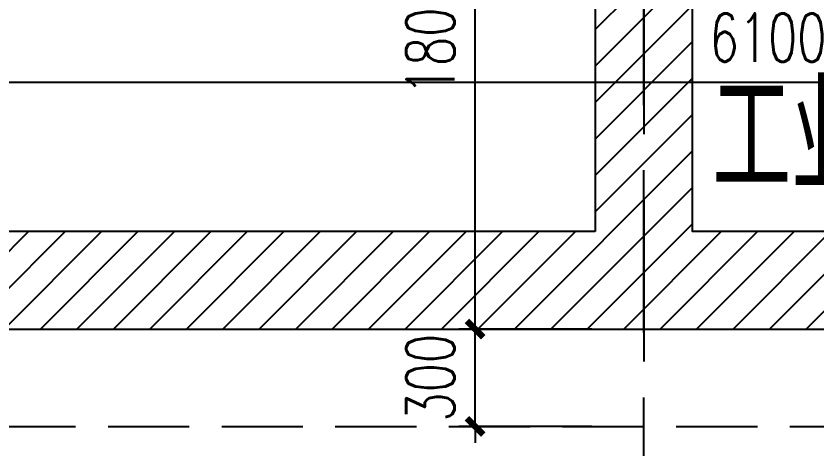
# Model space of a CAD drawing. Extents: x -1899985 to -450366, y 556196 to 2151267.
# Drawn here: x -1131578 to -1129112, y 580838 to 582172 of the extents above; entities that cross this region are included whole.
import ezdxf

# ---------------------------------------------------------------- set-up
doc = ezdxf.new("R2010")
doc.units = 0
doc.header["$LTSCALE"] = 1000
doc.header["$MEASUREMENT"] = 0
for name, pattern in [('__DASH', [0.35, 0.25, -0.1]), ('DASH', [0.35, 0.25, -0.1]), ('DOTE', [2.42, 2, -0.2, 0.02, -0.2])]:
    doc.linetypes.add(name, pattern=pattern)
doc.layers.get('Defpoints').update_dxf_attribs({"color": 210})
for name, color, linetype in [('A-AXIS-DOTE', 14, 'DOTE'), ('A-LIN-V', 9, 'Continuous'), ('A-SFCE', 30, 'Continuous'), ('建-尺寸', 3, 'Continuous'), ('建-文字', 7, 'Continuous')]:
    doc.layers.add(name, color=color, linetype=linetype)
doc.styles.add('A-DIM_T3', font='SIMPLEX', dxfattribs={"width": 0.705882, "bigfont": 'GBCBIG'})
doc.styles.add('A-STANDARD', font='SIMPLEX', dxfattribs={"bigfont": 'GBCBIG'})
doc.dimstyles.new('A-DIM&&50', dxfattribs={"dimtxt": 148.75, "dimasz": 50, "dimexe": 50, "dimexo": 50, "dimgap": 63.125, "dimtad": 1, "dimdec": 0, "dimzin": 0, "dimdsep": 46, "dimtxsty": 'A-DIM_T3', "dimblk": 'ARCHTICK', "dimcen": 0.09, "dimclrt": 7, "dimazin": 2, "dimtfac": 1, "dimtdec": 0, "dimtix": 1, "dimtmove": 2, "dimatfit": 3, "dimfxl": 0, "dimtolj": 1, "dimtzin": 0, "dimarcsym": 0})

# ---------------------------------------------------------------- blocks, each defined once
blk = doc.blocks.new('_ArchTick')
at = {"color": 0, "linetype": 'ByBlock', "const_width": 0.4}
blk.add_lwpolyline([(-0.5, -0.5), (0.5, 0.5)], dxfattribs=at)
blk = doc.blocks.new('*D486')
at = {"layer": 'Defpoints', "color": 0}
for p in [(-519.6, 2100), (-110, 2100), (-110, 300)]:
    blk.add_point(p, dxfattribs=at)
at = {"layer": '建-尺寸', "color": 0, "lineweight": -2}
for p, q in [((-160, 2100), (-569.6, 2100)), ((-519.6, 300), (-519.6, 2100)), ((-160, 300), (-569.6, 300))]:
    blk.add_line(p, q, dxfattribs=at)
at = {"layer": '建-尺寸', "color": 0, "lineweight": -2, "xscale": 50, "yscale": 50, "zscale": 50}
for p, rotation in [((-519.6, 2100), 90), ((-519.6, 300), 270)]:
    blk.add_blockref('_ArchTick', p, dxfattribs=dict(at, rotation=rotation))
at = {"layer": '建-尺寸', "color": 7, "insert": (-657.1, 1200), "char_height": 148.75, "attachment_point": 5, "rotation": 90, "style": 'A-DIM_T3'}
blk.add_mtext('\\A1;1800', dxfattribs=at)
blk = doc.blocks.new('*D487')
at = {"layer": 'Defpoints', "color": 0}
for p in [(-519.6, 300), (-110, 300), (-110, 0)]:
    blk.add_point(p, dxfattribs=at)
at = {"layer": '建-尺寸', "color": 0, "lineweight": -2}
for p, q in [((-519.6, 300), (-519.6, 350)), ((-160, 300), (-569.6, 300)), ((-519.6, 0), (-519.6, 300)), ((-160, 0), (-569.6, 0)), ((-519.6, 0), (-519.6, -50))]:
    blk.add_line(p, q, dxfattribs=at)
at = {"layer": '建-尺寸', "color": 0, "lineweight": -2, "xscale": 50, "yscale": 50, "zscale": 50}
for p, rotation in [((-519.6, 300), 270), ((-519.6, 0), 90)]:
    blk.add_blockref('_ArchTick', p, dxfattribs=dict(at, rotation=rotation))
at = {"layer": '建-尺寸', "color": 7, "insert": (-657.1, 150), "char_height": 148.75, "attachment_point": 5, "rotation": 90, "style": 'A-DIM_T3'}
blk.add_mtext('\\A1;300', dxfattribs=at)
blk = doc.blocks.new('*D488')
at = {"layer": 'Defpoints', "color": 0}
for p in [(3050, 1060.2), (-3050, 600), (3050, 600)]:
    blk.add_point(p, dxfattribs=at)
at = {"layer": '建-尺寸', "color": 0, "lineweight": -2}
for p, q in [((-3050, 650), (-3050, 1110.2)), ((3050, 650), (3050, 1110.2)), ((-3050, 1060.2), (3050, 1060.2))]:
    blk.add_line(p, q, dxfattribs=at)
at = {"layer": '建-尺寸', "color": 0, "lineweight": -2, "xscale": 50, "yscale": 50, "zscale": 50, "rotation": 180}
blk.add_blockref('_ArchTick', (-3050, 1060.2), dxfattribs=at)
at = {"layer": '建-尺寸', "color": 0, "lineweight": -2, "xscale": 50, "yscale": 50, "zscale": 50}
blk.add_blockref('_ArchTick', (3050, 1060.2), dxfattribs=at)
at = {"layer": '建-尺寸', "color": 7, "insert": (382.4, 1197.7), "char_height": 148.75, "attachment_point": 5, "style": 'A-DIM_T3'}
blk.add_mtext('\\A1;6100', dxfattribs=at)
blk = doc.blocks.new('G$C2C10B007')
at = {"layer": 'A-LIN-V'}
h = blk.add_hatch(dxfattribs=at)
h.set_pattern_fill('ANSI31', color=252, scale=50)
h.set_pattern_definition([(45, (0, 400), (-56.1266, 56.1266), [])])
h.paths.add_polyline_path([(-150, 600), (-3050, 600), (-3050, 300), (3050, 300), (3050, 600), (150, 600), (150, 2100), (-150, 2100)])
at = {"layer": 'A-AXIS-DOTE', "linetype": '__DASH', "ltscale": 2}
blk.add_lwpolyline([(0, 2100), (0, 100)], dxfattribs=at)
at = {"layer": 'A-LIN-V'}
blk.add_lwpolyline([(-150, 600), (-3050, 600), (-3050, 300), (3050, 300), (3050, 600), (150, 600), (150, 2100), (-150, 2100), (-150, 600)], dxfattribs=at)
at = {"layer": 'A-SFCE', "linetype": 'DASH'}
blk.add_line((-3050, 0), (3050, 0), dxfattribs=at)
at = {"layer": '建-文字', "style": 'A-STANDARD'}
blk.add_text('工业风扇', height=337.59, dxfattribs=at).set_placement((210.4, 722.5))
at = {"layer": '建-尺寸'}
for p1, p2, picture, middle in [((-110, 300), (-110, 2100), '*D486', (-657.1, 1200)), ((-110, 0), (-110, 300), '*D487', (-657.1, 150))]:
    dim = blk.add_aligned_dim(p1=p1, p2=p2, distance=409.6, dimstyle='A-DIM&&50', dxfattribs=at)
    dim.commit()
    dim.dimension.update_dxf_attribs({"geometry": picture, "text_midpoint": middle})
dim = blk.add_linear_dim(base=(3050, 1060.2), p1=(-3050, 600), p2=(3050, 600), angle=0, dimstyle='A-DIM&&50', dxfattribs=at)
dim.commit()
dim.dimension.update_dxf_attribs({"geometry": '*D488', "text_midpoint": (382.4, 1197.7), "dimtype": 161})
blk = doc.blocks.new('55555')
at = {"layer": 'A-AXIS-DOTE', "linetype": '__DASH', "ltscale": 2}
blk.add_line((8250, -3360.7), (8250, 6078.5), dxfattribs=at)
at = {"layer": 'A-LIN-V'}
blk.add_blockref('G$C2C10B007', (8250, -1550), dxfattribs=at)

msp = doc.modelspace()

# ---------------------------------------------------------------- block references
at = {"layer": 'A-LIN-V'}
msp.add_blockref('55555', (-1137895, 582457.5), dxfattribs=at)

doc.saveas('drawing.dxf')
